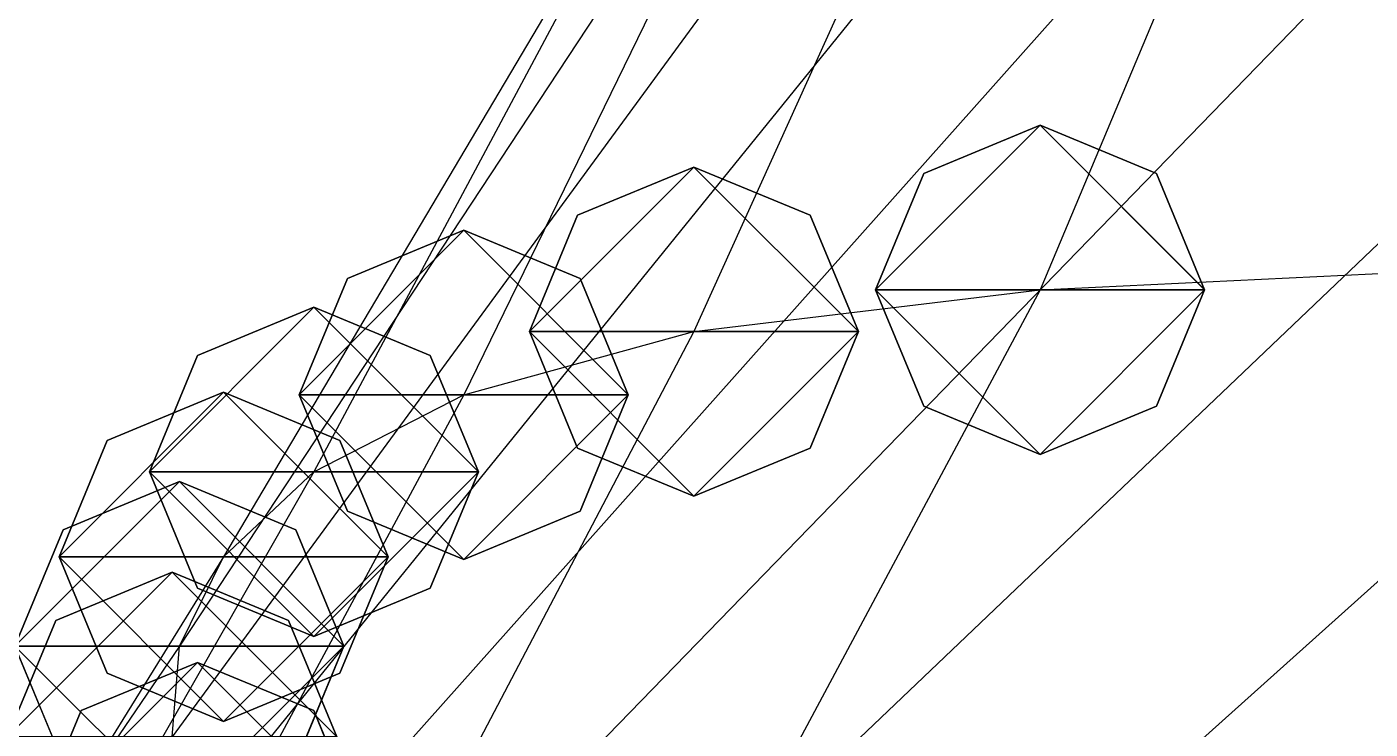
# Model space of a CAD drawing. Header units: metres. Extents: x -59 to 99, y -54 to 55.
# Drawn here: x -34.27 to -26.1, y -26.86 to -22.6 of the extents above; entities that cross this region are included whole.
import ezdxf

# ---------------------------------------------------------------- set-up
doc = ezdxf.new("R2010")
doc.units = ezdxf.units.M

msp = doc.modelspace()

# ---------------------------------------------------------------- linework, layer by layer
for p, q in [((-23.6782, -13.6401, -217.4528), (-28.1076, -24.1957, -225.7915)), ((-25.4504, -13.9172, -213.4918), (-30.2117, -24.4498, -222.1581)), ((-26.4585, -14.2749, -208.378), (-31.6107, -24.8335, -216.6698)), ((-26.8509, -14.6969, -202.3364), (-32.5215, -25.3015, -209.9684)), ((-26.7572, -15.1626, -195.6662), (-33.07, -25.818, -202.5701)), ((-26.2821, -15.6539, -188.6345), (-33.339, -26.3602, -194.8079)), ((-25.5033, -16.1545, -181.4677), (-33.3828, -26.9118, -186.9091)), ((-24.4697, -16.6494, -174.371), (-33.2295, -27.4596, -179.0564)), ((-23.1981, -17.1246, -167.5524), (-32.8771, -27.9913, -171.4322)), ((-21.666, -17.5649, -161.2454), (-32.2796, -28.492, -164.2607)), ((-19.8006, -17.9511, -155.7224), (-31.3209, -28.9393, -157.8613)), ((-17.4705, -18.2624, -151.2778), (-29.7687, -29.2998, -152.7111)), ((-28.1076, -23.1957, -225.7913), (-28.8148, -23.4886, -225.7914)), ((-28.1076, -23.1957, -225.7913), (-28.8148, -23.4886, -225.7914)), ((-28.1076, -23.1957, -225.7913), (-28.8148, -23.4886, -225.7914)), ((-28.1076, -23.1957, -225.7913), (-28.8148, -23.4886, -225.7914)), ((-27.4005, -23.4886, -225.7914), (-28.1076, -23.1957, -225.7913)), ((-27.4005, -23.4886, -225.7914), (-28.1076, -23.1957, -225.7913)), ((-27.4005, -23.4886, -225.7914), (-28.1076, -23.1957, -225.7913)), ((-27.4005, -23.4886, -225.7914), (-28.1076, -23.1957, -225.7913)), ((-30.2117, -23.4498, -222.1579), (-30.9188, -23.7427, -222.158)), ((-30.2117, -23.4498, -222.1579), (-30.9188, -23.7427, -222.158)), ((-30.2117, -23.4498, -222.1579), (-30.9188, -23.7427, -222.158)), ((-30.2117, -23.4498, -222.1579), (-30.9188, -23.7427, -222.158)), ((-29.5046, -23.7427, -222.158), (-30.2117, -23.4498, -222.1579)), ((-29.5046, -23.7427, -222.158), (-30.2117, -23.4498, -222.1579)), ((-29.5046, -23.7427, -222.158), (-30.2117, -23.4498, -222.1579)), ((-29.5046, -23.7427, -222.158), (-30.2117, -23.4498, -222.1579)), ((-28.8148, -23.4886, -225.7914), (-29.1076, -24.1957, -225.7915)), ((-28.8148, -23.4886, -225.7914), (-29.1076, -24.1957, -225.7915)), ((-28.8148, -23.4886, -225.7914), (-29.1076, -24.1957, -225.7915)), ((-28.8148, -23.4886, -225.7914), (-29.1076, -24.1957, -225.7915)), ((-27.1076, -24.1957, -225.7915), (-27.4005, -23.4886, -225.7914)), ((-27.1076, -24.1957, -225.7915), (-27.4005, -23.4886, -225.7914)), ((-27.1076, -24.1957, -225.7915), (-27.4005, -23.4886, -225.7914)), ((-27.1076, -24.1957, -225.7915), (-27.4005, -23.4886, -225.7914)), ((-30.9188, -23.7427, -222.158), (-31.2117, -24.4498, -222.1581)), ((-30.9188, -23.7427, -222.158), (-31.2117, -24.4498, -222.1581)), ((-30.9188, -23.7427, -222.158), (-31.2117, -24.4498, -222.1581)), ((-30.9188, -23.7427, -222.158), (-31.2117, -24.4498, -222.1581)), ((-29.2117, -24.4498, -222.1581), (-29.5046, -23.7427, -222.158)), ((-29.2117, -24.4498, -222.1581), (-29.5046, -23.7427, -222.158)), ((-29.2117, -24.4498, -222.1581), (-29.5046, -23.7427, -222.158)), ((-29.2117, -24.4498, -222.1581), (-29.5046, -23.7427, -222.158)), ((-31.6107, -23.8335, -216.6697), (-32.3178, -24.1264, -216.6697)), ((-31.6107, -23.8335, -216.6697), (-32.3178, -24.1264, -216.6697)), ((-31.6107, -23.8335, -216.6697), (-32.3178, -24.1264, -216.6697)), ((-31.6107, -23.8335, -216.6697), (-32.3178, -24.1264, -216.6697)), ((-30.9036, -24.1264, -216.6697), (-31.6107, -23.8335, -216.6697)), ((-30.9036, -24.1264, -216.6697), (-31.6107, -23.8335, -216.6697)), ((-30.9036, -24.1264, -216.6697), (-31.6107, -23.8335, -216.6697)), ((-30.9036, -24.1264, -216.6697), (-31.6107, -23.8335, -216.6697)), ((-28.1076, -24.1957, -225.7915), (-24.8344, -24.0369, -228.0677)), ((-32.3178, -24.1264, -216.6697), (-32.6107, -24.8335, -216.6698)), ((-32.3178, -24.1264, -216.6697), (-32.6107, -24.8335, -216.6698)), ((-32.3178, -24.1264, -216.6697), (-32.6107, -24.8335, -216.6698)), ((-32.3178, -24.1264, -216.6697), (-32.6107, -24.8335, -216.6698)), ((-30.6107, -24.8335, -216.6698), (-30.9036, -24.1264, -216.6697)), ((-30.6107, -24.8335, -216.6698), (-30.9036, -24.1264, -216.6697)), ((-30.6107, -24.8335, -216.6698), (-30.9036, -24.1264, -216.6697)), ((-30.6107, -24.8335, -216.6698), (-30.9036, -24.1264, -216.6697)), ((-28.1076, -24.1957, -225.7915), (-33.7064, -34.6558, -235.489)), ((-30.2117, -24.4498, -222.1581), (-28.1076, -24.1957, -225.7915)), ((-29.1076, -24.1957, -225.7915), (-28.8148, -24.9028, -225.7916)), ((-29.1076, -24.1957, -225.7915), (-28.8148, -24.9028, -225.7916)), ((-29.1076, -24.1957, -225.7915), (-28.8148, -24.9028, -225.7916)), ((-29.1076, -24.1957, -225.7915), (-28.8148, -24.9028, -225.7916)), ((-27.4005, -24.9028, -225.7916), (-27.1076, -24.1957, -225.7915)), ((-27.4005, -24.9028, -225.7916), (-27.1076, -24.1957, -225.7915)), ((-27.4005, -24.9028, -225.7916), (-27.1076, -24.1957, -225.7915)), ((-27.4005, -24.9028, -225.7916), (-27.1076, -24.1957, -225.7915)), ((-32.5215, -24.3015, -209.9683), (-33.2286, -24.5944, -209.9683)), ((-32.5215, -24.3015, -209.9683), (-33.2286, -24.5944, -209.9683)), ((-32.5215, -24.3015, -209.9683), (-33.2286, -24.5944, -209.9683)), ((-32.5215, -24.3015, -209.9683), (-33.2286, -24.5944, -209.9683)), ((-31.8144, -24.5944, -209.9683), (-32.5215, -24.3015, -209.9683)), ((-31.8144, -24.5944, -209.9683), (-32.5215, -24.3015, -209.9683)), ((-31.8144, -24.5944, -209.9683), (-32.5215, -24.3015, -209.9683)), ((-31.8144, -24.5944, -209.9683), (-32.5215, -24.3015, -209.9683)), ((-30.2117, -24.4498, -222.1581), (-35.6781, -34.8521, -232.681)), ((-31.6107, -24.8335, -216.6698), (-30.2117, -24.4498, -222.1581)), ((-31.2117, -24.4498, -222.1581), (-30.9188, -25.1569, -222.1582)), ((-31.2117, -24.4498, -222.1581), (-30.9188, -25.1569, -222.1582)), ((-31.2117, -24.4498, -222.1581), (-30.9188, -25.1569, -222.1582)), ((-31.2117, -24.4498, -222.1581), (-30.9188, -25.1569, -222.1582)), ((-29.5046, -25.1569, -222.1582), (-29.2117, -24.4498, -222.1581)), ((-29.5046, -25.1569, -222.1582), (-29.2117, -24.4498, -222.1581)), ((-29.5046, -25.1569, -222.1582), (-29.2117, -24.4498, -222.1581)), ((-29.5046, -25.1569, -222.1582), (-29.2117, -24.4498, -222.1581)), ((-33.2286, -24.5944, -209.9683), (-33.5215, -25.3015, -209.9684)), ((-33.2286, -24.5944, -209.9683), (-33.5215, -25.3015, -209.9684)), ((-33.2286, -24.5944, -209.9683), (-33.5215, -25.3015, -209.9684)), ((-33.2286, -24.5944, -209.9683), (-33.5215, -25.3015, -209.9684)), ((-31.5215, -25.3015, -209.9684), (-31.8144, -24.5944, -209.9683)), ((-31.5215, -25.3015, -209.9684), (-31.8144, -24.5944, -209.9683)), ((-31.5215, -25.3015, -209.9684), (-31.8144, -24.5944, -209.9683)), ((-31.5215, -25.3015, -209.9684), (-31.8144, -24.5944, -209.9683)), ((-33.07, -24.818, -202.5699), (-33.7771, -25.1109, -202.5699)), ((-33.07, -24.818, -202.5699), (-33.7771, -25.1109, -202.5699)), ((-33.07, -24.818, -202.5699), (-33.7771, -25.1109, -202.5699)), ((-33.07, -24.818, -202.5699), (-33.7771, -25.1109, -202.5699)), ((-32.3629, -25.1109, -202.5699), (-33.07, -24.818, -202.5699)), ((-32.3629, -25.1109, -202.5699), (-33.07, -24.818, -202.5699)), ((-32.3629, -25.1109, -202.5699), (-33.07, -24.818, -202.5699)), ((-32.3629, -25.1109, -202.5699), (-33.07, -24.818, -202.5699)), ((-31.6107, -24.8335, -216.6698), (-37.2513, -35.3066, -226.1765)), ((-32.6107, -24.8335, -216.6698), (-32.3178, -25.5406, -216.67)), ((-32.6107, -24.8335, -216.6698), (-32.3178, -25.5406, -216.67)), ((-32.6107, -24.8335, -216.6698), (-32.3178, -25.5406, -216.67)), ((-32.6107, -24.8335, -216.6698), (-32.3178, -25.5406, -216.67)), ((-32.5215, -25.3015, -209.9684), (-31.6107, -24.8335, -216.6698)), ((-30.9036, -25.5406, -216.67), (-30.6107, -24.8335, -216.6698)), ((-30.9036, -25.5406, -216.67), (-30.6107, -24.8335, -216.6698)), ((-30.9036, -25.5406, -216.67), (-30.6107, -24.8335, -216.6698)), ((-30.9036, -25.5406, -216.67), (-30.6107, -24.8335, -216.6698)), ((-28.8148, -24.9028, -225.7916), (-28.1076, -25.1957, -225.7917)), ((-28.8148, -24.9028, -225.7916), (-28.1076, -25.1957, -225.7917)), ((-28.8148, -24.9028, -225.7916), (-28.1076, -25.1957, -225.7917)), ((-28.8148, -24.9028, -225.7916), (-28.1076, -25.1957, -225.7917)), ((-28.1076, -25.1957, -225.7917), (-27.4005, -24.9028, -225.7916)), ((-28.1076, -25.1957, -225.7917), (-27.4005, -24.9028, -225.7916)), ((-28.1076, -25.1957, -225.7917), (-27.4005, -24.9028, -225.7916)), ((-28.1076, -25.1957, -225.7917), (-27.4005, -24.9028, -225.7916)), ((-33.7771, -25.1109, -202.5699), (-34.07, -25.818, -202.5701)), ((-33.7771, -25.1109, -202.5699), (-34.07, -25.818, -202.5701)), ((-33.7771, -25.1109, -202.5699), (-34.07, -25.818, -202.5701)), ((-33.7771, -25.1109, -202.5699), (-34.07, -25.818, -202.5701)), ((-32.07, -25.818, -202.5701), (-32.3629, -25.1109, -202.5699)), ((-32.07, -25.818, -202.5701), (-32.3629, -25.1109, -202.5699)), ((-32.07, -25.818, -202.5701), (-32.3629, -25.1109, -202.5699)), ((-32.07, -25.818, -202.5701), (-32.3629, -25.1109, -202.5699)), ((-30.9188, -25.1569, -222.1582), (-30.2117, -25.4498, -222.1583)), ((-30.9188, -25.1569, -222.1582), (-30.2117, -25.4498, -222.1583)), ((-30.9188, -25.1569, -222.1582), (-30.2117, -25.4498, -222.1583)), ((-30.9188, -25.1569, -222.1582), (-30.2117, -25.4498, -222.1583)), ((-30.2117, -25.4498, -222.1583), (-29.5046, -25.1569, -222.1582)), ((-30.2117, -25.4498, -222.1583), (-29.5046, -25.1569, -222.1582)), ((-30.2117, -25.4498, -222.1583), (-29.5046, -25.1569, -222.1582)), ((-30.2117, -25.4498, -222.1583), (-29.5046, -25.1569, -222.1582)), ((-32.5215, -25.3015, -209.9684), (-38.5541, -35.8567, -218.2991)), ((-33.5215, -25.3015, -209.9684), (-33.2286, -26.0086, -209.9686)), ((-33.5215, -25.3015, -209.9684), (-33.2286, -26.0086, -209.9686)), ((-33.5215, -25.3015, -209.9684), (-33.2286, -26.0086, -209.9686)), ((-33.5215, -25.3015, -209.9684), (-33.2286, -26.0086, -209.9686)), ((-33.07, -25.818, -202.5701), (-32.5215, -25.3015, -209.9684)), ((-31.8144, -26.0086, -209.9686), (-31.5215, -25.3015, -209.9684)), ((-31.8144, -26.0086, -209.9686), (-31.5215, -25.3015, -209.9684)), ((-31.8144, -26.0086, -209.9686), (-31.5215, -25.3015, -209.9684)), ((-31.8144, -26.0086, -209.9686), (-31.5215, -25.3015, -209.9684)), ((-33.339, -25.3602, -194.8077), (-34.0461, -25.6531, -194.8078)), ((-33.339, -25.3602, -194.8077), (-34.0461, -25.6531, -194.8078)), ((-33.339, -25.3602, -194.8077), (-34.0461, -25.6531, -194.8078)), ((-33.339, -25.3602, -194.8077), (-34.0461, -25.6531, -194.8078)), ((-32.6319, -25.6531, -194.8078), (-33.339, -25.3602, -194.8077)), ((-32.6319, -25.6531, -194.8078), (-33.339, -25.3602, -194.8077)), ((-32.6319, -25.6531, -194.8078), (-33.339, -25.3602, -194.8077)), ((-32.6319, -25.6531, -194.8078), (-33.339, -25.3602, -194.8077)), ((-32.3178, -25.5406, -216.67), (-31.6107, -25.8335, -216.67)), ((-32.3178, -25.5406, -216.67), (-31.6107, -25.8335, -216.67)), ((-32.3178, -25.5406, -216.67), (-31.6107, -25.8335, -216.67)), ((-32.3178, -25.5406, -216.67), (-31.6107, -25.8335, -216.67)), ((-31.6107, -25.8335, -216.67), (-30.9036, -25.5406, -216.67)), ((-31.6107, -25.8335, -216.67), (-30.9036, -25.5406, -216.67)), ((-31.6107, -25.8335, -216.67), (-30.9036, -25.5406, -216.67)), ((-31.6107, -25.8335, -216.67), (-30.9036, -25.5406, -216.67)), ((-34.0461, -25.6531, -194.8078), (-34.339, -26.3602, -194.8079)), ((-34.0461, -25.6531, -194.8078), (-34.339, -26.3602, -194.8079)), ((-34.0461, -25.6531, -194.8078), (-34.339, -26.3602, -194.8079)), ((-34.0461, -25.6531, -194.8078), (-34.339, -26.3602, -194.8079)), ((-32.339, -26.3602, -194.8079), (-32.6319, -25.6531, -194.8078)), ((-32.339, -26.3602, -194.8079), (-32.6319, -25.6531, -194.8078)), ((-32.339, -26.3602, -194.8079), (-32.6319, -25.6531, -194.8078)), ((-32.339, -26.3602, -194.8079), (-32.6319, -25.6531, -194.8078)), ((-33.07, -25.818, -202.5701), (-39.6615, -36.4475, -209.8392)), ((-34.07, -25.818, -202.5701), (-33.7771, -26.5251, -202.5702)), ((-34.07, -25.818, -202.5701), (-33.7771, -26.5251, -202.5702)), ((-34.07, -25.818, -202.5701), (-33.7771, -26.5251, -202.5702)), ((-34.07, -25.818, -202.5701), (-33.7771, -26.5251, -202.5702)), ((-33.339, -26.3602, -194.8079), (-33.07, -25.818, -202.5701)), ((-32.3629, -26.5251, -202.5702), (-32.07, -25.818, -202.5701)), ((-32.3629, -26.5251, -202.5702), (-32.07, -25.818, -202.5701)), ((-32.3629, -26.5251, -202.5702), (-32.07, -25.818, -202.5701)), ((-32.3629, -26.5251, -202.5702), (-32.07, -25.818, -202.5701)), ((-33.3828, -25.9118, -186.9089), (-34.0899, -26.2046, -186.909)), ((-33.3828, -25.9118, -186.9089), (-34.0899, -26.2046, -186.909)), ((-33.3828, -25.9118, -186.9089), (-34.0899, -26.2046, -186.909)), ((-33.3828, -25.9118, -186.9089), (-34.0899, -26.2046, -186.909)), ((-32.6757, -26.2046, -186.909), (-33.3828, -25.9118, -186.9089)), ((-32.6757, -26.2046, -186.909), (-33.3828, -25.9118, -186.9089)), ((-32.6757, -26.2046, -186.909), (-33.3828, -25.9118, -186.9089)), ((-32.6757, -26.2046, -186.909), (-33.3828, -25.9118, -186.9089)), ((-33.2286, -26.0086, -209.9686), (-32.5215, -26.3015, -209.9686)), ((-33.2286, -26.0086, -209.9686), (-32.5215, -26.3015, -209.9686)), ((-33.2286, -26.0086, -209.9686), (-32.5215, -26.3015, -209.9686)), ((-33.2286, -26.0086, -209.9686), (-32.5215, -26.3015, -209.9686)), ((-32.5215, -26.3015, -209.9686), (-31.8144, -26.0086, -209.9686)), ((-32.5215, -26.3015, -209.9686), (-31.8144, -26.0086, -209.9686)), ((-32.5215, -26.3015, -209.9686), (-31.8144, -26.0086, -209.9686)), ((-32.5215, -26.3015, -209.9686), (-31.8144, -26.0086, -209.9686)), ((-34.0899, -26.2046, -186.909), (-34.3828, -26.9118, -186.9091)), ((-34.0899, -26.2046, -186.909), (-34.3828, -26.9118, -186.9091)), ((-34.0899, -26.2046, -186.909), (-34.3828, -26.9118, -186.9091)), ((-34.0899, -26.2046, -186.909), (-34.3828, -26.9118, -186.9091)), ((-32.3828, -26.9118, -186.9091), (-32.6757, -26.2046, -186.909)), ((-32.3828, -26.9118, -186.9091), (-32.6757, -26.2046, -186.909)), ((-32.3828, -26.9118, -186.9091), (-32.6757, -26.2046, -186.909)), ((-32.3828, -26.9118, -186.9091), (-32.6757, -26.2046, -186.909)), ((-33.339, -26.3602, -194.8079), (-40.6199, -37.0566, -201.1193)), ((-34.339, -26.3602, -194.8079), (-34.0461, -27.0673, -194.808)), ((-34.339, -26.3602, -194.8079), (-34.0461, -27.0673, -194.808)), ((-34.339, -26.3602, -194.8079), (-34.0461, -27.0673, -194.808)), ((-34.339, -26.3602, -194.8079), (-34.0461, -27.0673, -194.808)), ((-33.3828, -26.9118, -186.9091), (-33.339, -26.3602, -194.8079)), ((-32.6319, -27.0673, -194.808), (-32.339, -26.3602, -194.8079)), ((-32.6319, -27.0673, -194.808), (-32.339, -26.3602, -194.8079)), ((-32.6319, -27.0673, -194.808), (-32.339, -26.3602, -194.8079)), ((-32.6319, -27.0673, -194.808), (-32.339, -26.3602, -194.8079)), ((-33.2295, -26.4596, -179.0562), (-33.9366, -26.7525, -179.0563)), ((-33.2295, -26.4596, -179.0562), (-33.9366, -26.7525, -179.0563)), ((-33.2295, -26.4596, -179.0562), (-33.9366, -26.7525, -179.0563)), ((-33.2295, -26.4596, -179.0562), (-33.9366, -26.7525, -179.0563)), ((-33.7771, -26.5251, -202.5702), (-33.07, -26.818, -202.5702)), ((-33.7771, -26.5251, -202.5702), (-33.07, -26.818, -202.5702)), ((-33.7771, -26.5251, -202.5702), (-33.07, -26.818, -202.5702)), ((-33.7771, -26.5251, -202.5702), (-33.07, -26.818, -202.5702)), ((-32.5224, -26.7525, -179.0563), (-33.2295, -26.4596, -179.0562)), ((-32.5224, -26.7525, -179.0563), (-33.2295, -26.4596, -179.0562)), ((-32.5224, -26.7525, -179.0563), (-33.2295, -26.4596, -179.0562)), ((-32.5224, -26.7525, -179.0563), (-33.2295, -26.4596, -179.0562)), ((-33.07, -26.818, -202.5702), (-32.3629, -26.5251, -202.5702)), ((-33.07, -26.818, -202.5702), (-32.3629, -26.5251, -202.5702)), ((-33.07, -26.818, -202.5702), (-32.3629, -26.5251, -202.5702)), ((-33.07, -26.818, -202.5702), (-32.3629, -26.5251, -202.5702)), ((-33.9366, -26.7525, -179.0563), (-34.2295, -27.4596, -179.0564)), ((-33.9366, -26.7525, -179.0563), (-34.2295, -27.4596, -179.0564)), ((-33.9366, -26.7525, -179.0563), (-34.2295, -27.4596, -179.0564)), ((-33.9366, -26.7525, -179.0563), (-34.2295, -27.4596, -179.0564)), ((-32.2295, -27.4596, -179.0564), (-32.5224, -26.7525, -179.0563)), ((-32.2295, -27.4596, -179.0564), (-32.5224, -26.7525, -179.0563)), ((-32.2295, -27.4596, -179.0564), (-32.5224, -26.7525, -179.0563)), ((-32.2295, -27.4596, -179.0564), (-32.5224, -26.7525, -179.0563))]:
    msp.add_line(p, q)
for points in [[(-29.1076, -24.1957, -225.7915), (-28.8148, -23.4886, -225.7914), (-28.1076, -23.1957, -225.7913), (-28.1075, -23.1956, -225.7912)], [(-29.1076, -24.1957, -225.7915), (-28.8148, -23.4886, -225.7914), (-28.1076, -23.1957, -225.7913), (-28.1075, -23.1956, -225.7912)], [(-29.1076, -24.1957, -225.7915), (-28.8148, -23.4886, -225.7914), (-28.1076, -23.1957, -225.7913), (-28.1075, -23.1956, -225.7912)], [(-29.1076, -24.1957, -225.7915), (-28.8148, -23.4886, -225.7914), (-28.1076, -23.1957, -225.7913), (-28.1075, -23.1956, -225.7912)], [(-29.1076, -24.1957, -225.7915), (-28.1076, -23.1957, -225.7913), (-27.1076, -24.1957, -225.7915), (-27.1075, -24.1956, -225.7914)], [(-29.1076, -24.1957, -225.7915), (-28.1076, -23.1957, -225.7913), (-27.1076, -24.1957, -225.7915), (-27.1075, -24.1956, -225.7914)], [(-29.1076, -24.1957, -225.7915), (-28.1076, -23.1957, -225.7913), (-27.1076, -24.1957, -225.7915), (-27.1075, -24.1956, -225.7914)], [(-29.1076, -24.1957, -225.7915), (-28.1076, -23.1957, -225.7913), (-27.1076, -24.1957, -225.7915), (-27.1075, -24.1956, -225.7914)], [(-28.1076, -23.1957, -225.7913), (-27.4005, -23.4886, -225.7914), (-27.1076, -24.1957, -225.7915), (-27.1075, -24.1956, -225.7914)], [(-28.1076, -23.1957, -225.7913), (-27.4005, -23.4886, -225.7914), (-27.1076, -24.1957, -225.7915), (-27.1075, -24.1956, -225.7914)], [(-28.1076, -23.1957, -225.7913), (-27.4005, -23.4886, -225.7914), (-27.1076, -24.1957, -225.7915), (-27.1075, -24.1956, -225.7914)], [(-28.1076, -23.1957, -225.7913), (-27.4005, -23.4886, -225.7914), (-27.1076, -24.1957, -225.7915), (-27.1075, -24.1956, -225.7914)], [(-31.2117, -24.4498, -222.1581), (-30.9188, -23.7427, -222.158), (-30.2117, -23.4498, -222.1579), (-30.2116, -23.4497, -222.1578)], [(-31.2117, -24.4498, -222.1581), (-30.9188, -23.7427, -222.158), (-30.2117, -23.4498, -222.1579), (-30.2116, -23.4497, -222.1578)], [(-31.2117, -24.4498, -222.1581), (-30.9188, -23.7427, -222.158), (-30.2117, -23.4498, -222.1579), (-30.2116, -23.4497, -222.1578)], [(-31.2117, -24.4498, -222.1581), (-30.9188, -23.7427, -222.158), (-30.2117, -23.4498, -222.1579), (-30.2116, -23.4497, -222.1578)], [(-31.2117, -24.4498, -222.1581), (-30.2117, -23.4498, -222.1579), (-29.2117, -24.4498, -222.1581), (-29.2116, -24.4497, -222.158)], [(-31.2117, -24.4498, -222.1581), (-30.2117, -23.4498, -222.1579), (-29.2117, -24.4498, -222.1581), (-29.2116, -24.4497, -222.158)], [(-31.2117, -24.4498, -222.1581), (-30.2117, -23.4498, -222.1579), (-29.2117, -24.4498, -222.1581), (-29.2116, -24.4497, -222.158)], [(-31.2117, -24.4498, -222.1581), (-30.2117, -23.4498, -222.1579), (-29.2117, -24.4498, -222.1581), (-29.2116, -24.4497, -222.158)], [(-30.2117, -23.4498, -222.1579), (-29.5046, -23.7427, -222.158), (-29.2117, -24.4498, -222.1581), (-29.2116, -24.4497, -222.158)], [(-30.2117, -23.4498, -222.1579), (-29.5046, -23.7427, -222.158), (-29.2117, -24.4498, -222.1581), (-29.2116, -24.4497, -222.158)], [(-30.2117, -23.4498, -222.1579), (-29.5046, -23.7427, -222.158), (-29.2117, -24.4498, -222.1581), (-29.2116, -24.4497, -222.158)], [(-30.2117, -23.4498, -222.1579), (-29.5046, -23.7427, -222.158), (-29.2117, -24.4498, -222.1581), (-29.2116, -24.4497, -222.158)], [(-32.6107, -24.8335, -216.6698), (-32.3178, -24.1264, -216.6697), (-31.6107, -23.8335, -216.6697), (-31.6106, -23.8334, -216.6696)], [(-32.6107, -24.8335, -216.6698), (-32.3178, -24.1264, -216.6697), (-31.6107, -23.8335, -216.6697), (-31.6106, -23.8334, -216.6696)], [(-32.6107, -24.8335, -216.6698), (-32.3178, -24.1264, -216.6697), (-31.6107, -23.8335, -216.6697), (-31.6106, -23.8334, -216.6696)], [(-32.6107, -24.8335, -216.6698), (-32.3178, -24.1264, -216.6697), (-31.6107, -23.8335, -216.6697), (-31.6106, -23.8334, -216.6696)], [(-32.6107, -24.8335, -216.6698), (-31.6107, -23.8335, -216.6697), (-30.6107, -24.8335, -216.6698), (-30.6106, -24.8334, -216.6697)], [(-32.6107, -24.8335, -216.6698), (-31.6107, -23.8335, -216.6697), (-30.6107, -24.8335, -216.6698), (-30.6106, -24.8334, -216.6697)], [(-32.6107, -24.8335, -216.6698), (-31.6107, -23.8335, -216.6697), (-30.6107, -24.8335, -216.6698), (-30.6106, -24.8334, -216.6697)], [(-32.6107, -24.8335, -216.6698), (-31.6107, -23.8335, -216.6697), (-30.6107, -24.8335, -216.6698), (-30.6106, -24.8334, -216.6697)], [(-31.6107, -23.8335, -216.6697), (-30.9036, -24.1264, -216.6697), (-30.6107, -24.8335, -216.6698), (-30.6106, -24.8334, -216.6697)], [(-31.6107, -23.8335, -216.6697), (-30.9036, -24.1264, -216.6697), (-30.6107, -24.8335, -216.6698), (-30.6106, -24.8334, -216.6697)], [(-31.6107, -23.8335, -216.6697), (-30.9036, -24.1264, -216.6697), (-30.6107, -24.8335, -216.6698), (-30.6106, -24.8334, -216.6697)], [(-31.6107, -23.8335, -216.6697), (-30.9036, -24.1264, -216.6697), (-30.6107, -24.8335, -216.6698), (-30.6106, -24.8334, -216.6697)], [(-28.1076, -25.1957, -225.7917), (-28.8148, -24.9028, -225.7916), (-29.1076, -24.1957, -225.7915), (-29.1075, -24.1956, -225.7914)], [(-27.1076, -24.1957, -225.7915), (-28.1076, -25.1957, -225.7917), (-29.1076, -24.1957, -225.7915), (-29.1075, -24.1956, -225.7914)], [(-28.1076, -25.1957, -225.7917), (-28.8148, -24.9028, -225.7916), (-29.1076, -24.1957, -225.7915), (-29.1075, -24.1956, -225.7914)], [(-27.1076, -24.1957, -225.7915), (-28.1076, -25.1957, -225.7917), (-29.1076, -24.1957, -225.7915), (-29.1075, -24.1956, -225.7914)], [(-28.1076, -25.1957, -225.7917), (-28.8148, -24.9028, -225.7916), (-29.1076, -24.1957, -225.7915), (-29.1075, -24.1956, -225.7914)], [(-27.1076, -24.1957, -225.7915), (-28.1076, -25.1957, -225.7917), (-29.1076, -24.1957, -225.7915), (-29.1075, -24.1956, -225.7914)], [(-28.1076, -25.1957, -225.7917), (-28.8148, -24.9028, -225.7916), (-29.1076, -24.1957, -225.7915), (-29.1075, -24.1956, -225.7914)], [(-27.1076, -24.1957, -225.7915), (-28.1076, -25.1957, -225.7917), (-29.1076, -24.1957, -225.7915), (-29.1075, -24.1956, -225.7914)], [(-27.1076, -24.1957, -225.7915), (-27.4005, -24.9028, -225.7916), (-28.1076, -25.1957, -225.7917), (-28.1075, -25.1956, -225.7916)], [(-27.1076, -24.1957, -225.7915), (-27.4005, -24.9028, -225.7916), (-28.1076, -25.1957, -225.7917), (-28.1075, -25.1956, -225.7916)], [(-27.1076, -24.1957, -225.7915), (-27.4005, -24.9028, -225.7916), (-28.1076, -25.1957, -225.7917), (-28.1075, -25.1956, -225.7916)], [(-27.1076, -24.1957, -225.7915), (-27.4005, -24.9028, -225.7916), (-28.1076, -25.1957, -225.7917), (-28.1075, -25.1956, -225.7916)], [(-33.5215, -25.3015, -209.9684), (-33.2286, -24.5944, -209.9683), (-32.5215, -24.3015, -209.9683), (-32.5214, -24.3014, -209.9682)], [(-33.5215, -25.3015, -209.9684), (-33.2286, -24.5944, -209.9683), (-32.5215, -24.3015, -209.9683), (-32.5214, -24.3014, -209.9682)], [(-33.5215, -25.3015, -209.9684), (-33.2286, -24.5944, -209.9683), (-32.5215, -24.3015, -209.9683), (-32.5214, -24.3014, -209.9682)], [(-33.5215, -25.3015, -209.9684), (-33.2286, -24.5944, -209.9683), (-32.5215, -24.3015, -209.9683), (-32.5214, -24.3014, -209.9682)], [(-33.5215, -25.3015, -209.9684), (-32.5215, -24.3015, -209.9683), (-31.5215, -25.3015, -209.9684), (-31.5214, -25.3014, -209.9683)], [(-33.5215, -25.3015, -209.9684), (-32.5215, -24.3015, -209.9683), (-31.5215, -25.3015, -209.9684), (-31.5214, -25.3014, -209.9683)], [(-33.5215, -25.3015, -209.9684), (-32.5215, -24.3015, -209.9683), (-31.5215, -25.3015, -209.9684), (-31.5214, -25.3014, -209.9683)], [(-33.5215, -25.3015, -209.9684), (-32.5215, -24.3015, -209.9683), (-31.5215, -25.3015, -209.9684), (-31.5214, -25.3014, -209.9683)], [(-32.5215, -24.3015, -209.9683), (-31.8144, -24.5944, -209.9683), (-31.5215, -25.3015, -209.9684), (-31.5214, -25.3014, -209.9683)], [(-32.5215, -24.3015, -209.9683), (-31.8144, -24.5944, -209.9683), (-31.5215, -25.3015, -209.9684), (-31.5214, -25.3014, -209.9683)], [(-32.5215, -24.3015, -209.9683), (-31.8144, -24.5944, -209.9683), (-31.5215, -25.3015, -209.9684), (-31.5214, -25.3014, -209.9683)], [(-32.5215, -24.3015, -209.9683), (-31.8144, -24.5944, -209.9683), (-31.5215, -25.3015, -209.9684), (-31.5214, -25.3014, -209.9683)], [(-30.2117, -25.4498, -222.1583), (-30.9188, -25.1569, -222.1582), (-31.2117, -24.4498, -222.1581), (-31.2116, -24.4497, -222.158)], [(-29.2117, -24.4498, -222.1581), (-30.2117, -25.4498, -222.1583), (-31.2117, -24.4498, -222.1581), (-31.2116, -24.4497, -222.158)], [(-30.2117, -25.4498, -222.1583), (-30.9188, -25.1569, -222.1582), (-31.2117, -24.4498, -222.1581), (-31.2116, -24.4497, -222.158)], [(-29.2117, -24.4498, -222.1581), (-30.2117, -25.4498, -222.1583), (-31.2117, -24.4498, -222.1581), (-31.2116, -24.4497, -222.158)], [(-30.2117, -25.4498, -222.1583), (-30.9188, -25.1569, -222.1582), (-31.2117, -24.4498, -222.1581), (-31.2116, -24.4497, -222.158)], [(-29.2117, -24.4498, -222.1581), (-30.2117, -25.4498, -222.1583), (-31.2117, -24.4498, -222.1581), (-31.2116, -24.4497, -222.158)], [(-30.2117, -25.4498, -222.1583), (-30.9188, -25.1569, -222.1582), (-31.2117, -24.4498, -222.1581), (-31.2116, -24.4497, -222.158)], [(-29.2117, -24.4498, -222.1581), (-30.2117, -25.4498, -222.1583), (-31.2117, -24.4498, -222.1581), (-31.2116, -24.4497, -222.158)], [(-29.2117, -24.4498, -222.1581), (-29.5046, -25.1569, -222.1582), (-30.2117, -25.4498, -222.1583), (-30.2116, -25.4497, -222.1582)], [(-29.2117, -24.4498, -222.1581), (-29.5046, -25.1569, -222.1582), (-30.2117, -25.4498, -222.1583), (-30.2116, -25.4497, -222.1582)], [(-29.2117, -24.4498, -222.1581), (-29.5046, -25.1569, -222.1582), (-30.2117, -25.4498, -222.1583), (-30.2116, -25.4497, -222.1582)], [(-29.2117, -24.4498, -222.1581), (-29.5046, -25.1569, -222.1582), (-30.2117, -25.4498, -222.1583), (-30.2116, -25.4497, -222.1582)], [(-34.07, -25.818, -202.5701), (-33.7771, -25.1109, -202.5699), (-33.07, -24.818, -202.5699), (-33.0699, -24.8179, -202.5698)], [(-34.07, -25.818, -202.5701), (-33.7771, -25.1109, -202.5699), (-33.07, -24.818, -202.5699), (-33.0699, -24.8179, -202.5698)], [(-34.07, -25.818, -202.5701), (-33.7771, -25.1109, -202.5699), (-33.07, -24.818, -202.5699), (-33.0699, -24.8179, -202.5698)], [(-34.07, -25.818, -202.5701), (-33.7771, -25.1109, -202.5699), (-33.07, -24.818, -202.5699), (-33.0699, -24.8179, -202.5698)], [(-34.07, -25.818, -202.5701), (-33.07, -24.818, -202.5699), (-32.07, -25.818, -202.5701), (-32.0699, -25.8179, -202.57)], [(-34.07, -25.818, -202.5701), (-33.07, -24.818, -202.5699), (-32.07, -25.818, -202.5701), (-32.0699, -25.8179, -202.57)], [(-34.07, -25.818, -202.5701), (-33.07, -24.818, -202.5699), (-32.07, -25.818, -202.5701), (-32.0699, -25.8179, -202.57)], [(-34.07, -25.818, -202.5701), (-33.07, -24.818, -202.5699), (-32.07, -25.818, -202.5701), (-32.0699, -25.8179, -202.57)], [(-33.07, -24.818, -202.5699), (-32.3629, -25.1109, -202.5699), (-32.07, -25.818, -202.5701), (-32.0699, -25.8179, -202.57)], [(-33.07, -24.818, -202.5699), (-32.3629, -25.1109, -202.5699), (-32.07, -25.818, -202.5701), (-32.0699, -25.8179, -202.57)], [(-33.07, -24.818, -202.5699), (-32.3629, -25.1109, -202.5699), (-32.07, -25.818, -202.5701), (-32.0699, -25.8179, -202.57)], [(-33.07, -24.818, -202.5699), (-32.3629, -25.1109, -202.5699), (-32.07, -25.818, -202.5701), (-32.0699, -25.8179, -202.57)], [(-31.6107, -25.8335, -216.67), (-32.3178, -25.5406, -216.67), (-32.6107, -24.8335, -216.6698), (-32.6106, -24.8334, -216.6697)], [(-30.6107, -24.8335, -216.6698), (-31.6107, -25.8335, -216.67), (-32.6107, -24.8335, -216.6698), (-32.6106, -24.8334, -216.6697)], [(-31.6107, -25.8335, -216.67), (-32.3178, -25.5406, -216.67), (-32.6107, -24.8335, -216.6698), (-32.6106, -24.8334, -216.6697)], [(-30.6107, -24.8335, -216.6698), (-31.6107, -25.8335, -216.67), (-32.6107, -24.8335, -216.6698), (-32.6106, -24.8334, -216.6697)], [(-31.6107, -25.8335, -216.67), (-32.3178, -25.5406, -216.67), (-32.6107, -24.8335, -216.6698), (-32.6106, -24.8334, -216.6697)], [(-30.6107, -24.8335, -216.6698), (-31.6107, -25.8335, -216.67), (-32.6107, -24.8335, -216.6698), (-32.6106, -24.8334, -216.6697)], [(-31.6107, -25.8335, -216.67), (-32.3178, -25.5406, -216.67), (-32.6107, -24.8335, -216.6698), (-32.6106, -24.8334, -216.6697)], [(-30.6107, -24.8335, -216.6698), (-31.6107, -25.8335, -216.67), (-32.6107, -24.8335, -216.6698), (-32.6106, -24.8334, -216.6697)], [(-30.6107, -24.8335, -216.6698), (-30.9036, -25.5406, -216.67), (-31.6107, -25.8335, -216.67), (-31.6106, -25.8334, -216.6699)], [(-30.6107, -24.8335, -216.6698), (-30.9036, -25.5406, -216.67), (-31.6107, -25.8335, -216.67), (-31.6106, -25.8334, -216.6699)], [(-30.6107, -24.8335, -216.6698), (-30.9036, -25.5406, -216.67), (-31.6107, -25.8335, -216.67), (-31.6106, -25.8334, -216.6699)], [(-30.6107, -24.8335, -216.6698), (-30.9036, -25.5406, -216.67), (-31.6107, -25.8335, -216.67), (-31.6106, -25.8334, -216.6699)], [(-32.5215, -26.3015, -209.9686), (-33.2286, -26.0086, -209.9686), (-33.5215, -25.3015, -209.9684), (-33.5214, -25.3014, -209.9683)], [(-31.5215, -25.3015, -209.9684), (-32.5215, -26.3015, -209.9686), (-33.5215, -25.3015, -209.9684), (-33.5214, -25.3014, -209.9683)], [(-32.5215, -26.3015, -209.9686), (-33.2286, -26.0086, -209.9686), (-33.5215, -25.3015, -209.9684), (-33.5214, -25.3014, -209.9683)], [(-31.5215, -25.3015, -209.9684), (-32.5215, -26.3015, -209.9686), (-33.5215, -25.3015, -209.9684), (-33.5214, -25.3014, -209.9683)], [(-32.5215, -26.3015, -209.9686), (-33.2286, -26.0086, -209.9686), (-33.5215, -25.3015, -209.9684), (-33.5214, -25.3014, -209.9683)], [(-31.5215, -25.3015, -209.9684), (-32.5215, -26.3015, -209.9686), (-33.5215, -25.3015, -209.9684), (-33.5214, -25.3014, -209.9683)], [(-32.5215, -26.3015, -209.9686), (-33.2286, -26.0086, -209.9686), (-33.5215, -25.3015, -209.9684), (-33.5214, -25.3014, -209.9683)], [(-31.5215, -25.3015, -209.9684), (-32.5215, -26.3015, -209.9686), (-33.5215, -25.3015, -209.9684), (-33.5214, -25.3014, -209.9683)], [(-31.5215, -25.3015, -209.9684), (-31.8144, -26.0086, -209.9686), (-32.5215, -26.3015, -209.9686), (-32.5214, -26.3014, -209.9685)], [(-31.5215, -25.3015, -209.9684), (-31.8144, -26.0086, -209.9686), (-32.5215, -26.3015, -209.9686), (-32.5214, -26.3014, -209.9685)], [(-31.5215, -25.3015, -209.9684), (-31.8144, -26.0086, -209.9686), (-32.5215, -26.3015, -209.9686), (-32.5214, -26.3014, -209.9685)], [(-31.5215, -25.3015, -209.9684), (-31.8144, -26.0086, -209.9686), (-32.5215, -26.3015, -209.9686), (-32.5214, -26.3014, -209.9685)], [(-34.339, -26.3602, -194.8079), (-34.0461, -25.6531, -194.8078), (-33.339, -25.3602, -194.8077), (-33.3389, -25.3601, -194.8076)], [(-34.339, -26.3602, -194.8079), (-34.0461, -25.6531, -194.8078), (-33.339, -25.3602, -194.8077), (-33.3389, -25.3601, -194.8076)], [(-34.339, -26.3602, -194.8079), (-34.0461, -25.6531, -194.8078), (-33.339, -25.3602, -194.8077), (-33.3389, -25.3601, -194.8076)], [(-34.339, -26.3602, -194.8079), (-34.0461, -25.6531, -194.8078), (-33.339, -25.3602, -194.8077), (-33.3389, -25.3601, -194.8076)], [(-34.339, -26.3602, -194.8079), (-33.339, -25.3602, -194.8077), (-32.339, -26.3602, -194.8079), (-32.3389, -26.3601, -194.8078)], [(-34.339, -26.3602, -194.8079), (-33.339, -25.3602, -194.8077), (-32.339, -26.3602, -194.8079), (-32.3389, -26.3601, -194.8078)], [(-34.339, -26.3602, -194.8079), (-33.339, -25.3602, -194.8077), (-32.339, -26.3602, -194.8079), (-32.3389, -26.3601, -194.8078)], [(-34.339, -26.3602, -194.8079), (-33.339, -25.3602, -194.8077), (-32.339, -26.3602, -194.8079), (-32.3389, -26.3601, -194.8078)], [(-33.339, -25.3602, -194.8077), (-32.6319, -25.6531, -194.8078), (-32.339, -26.3602, -194.8079), (-32.3389, -26.3601, -194.8078)], [(-33.339, -25.3602, -194.8077), (-32.6319, -25.6531, -194.8078), (-32.339, -26.3602, -194.8079), (-32.3389, -26.3601, -194.8078)], [(-33.339, -25.3602, -194.8077), (-32.6319, -25.6531, -194.8078), (-32.339, -26.3602, -194.8079), (-32.3389, -26.3601, -194.8078)], [(-33.339, -25.3602, -194.8077), (-32.6319, -25.6531, -194.8078), (-32.339, -26.3602, -194.8079), (-32.3389, -26.3601, -194.8078)], [(-33.07, -26.818, -202.5702), (-33.7771, -26.5251, -202.5702), (-34.07, -25.818, -202.5701), (-34.0699, -25.8179, -202.57)], [(-32.07, -25.818, -202.5701), (-33.07, -26.818, -202.5702), (-34.07, -25.818, -202.5701), (-34.0699, -25.8179, -202.57)], [(-33.07, -26.818, -202.5702), (-33.7771, -26.5251, -202.5702), (-34.07, -25.818, -202.5701), (-34.0699, -25.8179, -202.57)], [(-32.07, -25.818, -202.5701), (-33.07, -26.818, -202.5702), (-34.07, -25.818, -202.5701), (-34.0699, -25.8179, -202.57)], [(-33.07, -26.818, -202.5702), (-33.7771, -26.5251, -202.5702), (-34.07, -25.818, -202.5701), (-34.0699, -25.8179, -202.57)], [(-32.07, -25.818, -202.5701), (-33.07, -26.818, -202.5702), (-34.07, -25.818, -202.5701), (-34.0699, -25.8179, -202.57)], [(-33.07, -26.818, -202.5702), (-33.7771, -26.5251, -202.5702), (-34.07, -25.818, -202.5701), (-34.0699, -25.8179, -202.57)], [(-32.07, -25.818, -202.5701), (-33.07, -26.818, -202.5702), (-34.07, -25.818, -202.5701), (-34.0699, -25.8179, -202.57)], [(-32.07, -25.818, -202.5701), (-32.3629, -26.5251, -202.5702), (-33.07, -26.818, -202.5702), (-33.0699, -26.8179, -202.5701)], [(-32.07, -25.818, -202.5701), (-32.3629, -26.5251, -202.5702), (-33.07, -26.818, -202.5702), (-33.0699, -26.8179, -202.5701)], [(-32.07, -25.818, -202.5701), (-32.3629, -26.5251, -202.5702), (-33.07, -26.818, -202.5702), (-33.0699, -26.8179, -202.5701)], [(-32.07, -25.818, -202.5701), (-32.3629, -26.5251, -202.5702), (-33.07, -26.818, -202.5702), (-33.0699, -26.8179, -202.5701)], [(-34.3828, -26.9118, -186.9091), (-34.0899, -26.2046, -186.909), (-33.3828, -25.9118, -186.9089), (-33.3827, -25.9117, -186.9088)], [(-34.3828, -26.9118, -186.9091), (-34.0899, -26.2046, -186.909), (-33.3828, -25.9118, -186.9089), (-33.3827, -25.9117, -186.9088)], [(-34.3828, -26.9118, -186.9091), (-34.0899, -26.2046, -186.909), (-33.3828, -25.9118, -186.9089), (-33.3827, -25.9117, -186.9088)], [(-34.3828, -26.9118, -186.9091), (-34.0899, -26.2046, -186.909), (-33.3828, -25.9118, -186.9089), (-33.3827, -25.9117, -186.9088)], [(-34.3828, -26.9118, -186.9091), (-33.3828, -25.9118, -186.9089), (-32.3828, -26.9118, -186.9091), (-32.3827, -26.9117, -186.909)], [(-34.3828, -26.9118, -186.9091), (-33.3828, -25.9118, -186.9089), (-32.3828, -26.9118, -186.9091), (-32.3827, -26.9117, -186.909)], [(-34.3828, -26.9118, -186.9091), (-33.3828, -25.9118, -186.9089), (-32.3828, -26.9118, -186.9091), (-32.3827, -26.9117, -186.909)], [(-34.3828, -26.9118, -186.9091), (-33.3828, -25.9118, -186.9089), (-32.3828, -26.9118, -186.9091), (-32.3827, -26.9117, -186.909)], [(-33.3828, -25.9118, -186.9089), (-32.6757, -26.2046, -186.909), (-32.3828, -26.9118, -186.9091), (-32.3827, -26.9117, -186.909)], [(-33.3828, -25.9118, -186.9089), (-32.6757, -26.2046, -186.909), (-32.3828, -26.9118, -186.9091), (-32.3827, -26.9117, -186.909)], [(-33.3828, -25.9118, -186.9089), (-32.6757, -26.2046, -186.909), (-32.3828, -26.9118, -186.9091), (-32.3827, -26.9117, -186.909)], [(-33.3828, -25.9118, -186.9089), (-32.6757, -26.2046, -186.909), (-32.3828, -26.9118, -186.9091), (-32.3827, -26.9117, -186.909)], [(-33.339, -27.3602, -194.8081), (-34.0461, -27.0673, -194.808), (-34.339, -26.3602, -194.8079), (-34.3389, -26.3601, -194.8078)], [(-32.339, -26.3602, -194.8079), (-33.339, -27.3602, -194.8081), (-34.339, -26.3602, -194.8079), (-34.3389, -26.3601, -194.8078)], [(-33.339, -27.3602, -194.8081), (-34.0461, -27.0673, -194.808), (-34.339, -26.3602, -194.8079), (-34.3389, -26.3601, -194.8078)], [(-32.339, -26.3602, -194.8079), (-33.339, -27.3602, -194.8081), (-34.339, -26.3602, -194.8079), (-34.3389, -26.3601, -194.8078)], [(-33.339, -27.3602, -194.8081), (-34.0461, -27.0673, -194.808), (-34.339, -26.3602, -194.8079), (-34.3389, -26.3601, -194.8078)], [(-32.339, -26.3602, -194.8079), (-33.339, -27.3602, -194.8081), (-34.339, -26.3602, -194.8079), (-34.3389, -26.3601, -194.8078)], [(-33.339, -27.3602, -194.8081), (-34.0461, -27.0673, -194.808), (-34.339, -26.3602, -194.8079), (-34.3389, -26.3601, -194.8078)], [(-32.339, -26.3602, -194.8079), (-33.339, -27.3602, -194.8081), (-34.339, -26.3602, -194.8079), (-34.3389, -26.3601, -194.8078)], [(-32.339, -26.3602, -194.8079), (-32.6319, -27.0673, -194.808), (-33.339, -27.3602, -194.8081), (-33.3389, -27.3601, -194.808)], [(-32.339, -26.3602, -194.8079), (-32.6319, -27.0673, -194.808), (-33.339, -27.3602, -194.8081), (-33.3389, -27.3601, -194.808)], [(-32.339, -26.3602, -194.8079), (-32.6319, -27.0673, -194.808), (-33.339, -27.3602, -194.8081), (-33.3389, -27.3601, -194.808)], [(-32.339, -26.3602, -194.8079), (-32.6319, -27.0673, -194.808), (-33.339, -27.3602, -194.8081), (-33.3389, -27.3601, -194.808)], [(-34.2295, -27.4596, -179.0564), (-33.9366, -26.7525, -179.0563), (-33.2295, -26.4596, -179.0562), (-33.2294, -26.4595, -179.0561)], [(-34.2295, -27.4596, -179.0564), (-33.9366, -26.7525, -179.0563), (-33.2295, -26.4596, -179.0562), (-33.2294, -26.4595, -179.0561)], [(-34.2295, -27.4596, -179.0564), (-33.9366, -26.7525, -179.0563), (-33.2295, -26.4596, -179.0562), (-33.2294, -26.4595, -179.0561)], [(-34.2295, -27.4596, -179.0564), (-33.9366, -26.7525, -179.0563), (-33.2295, -26.4596, -179.0562), (-33.2294, -26.4595, -179.0561)], [(-34.2295, -27.4596, -179.0564), (-33.2295, -26.4596, -179.0562), (-32.2295, -27.4596, -179.0564), (-32.2294, -27.4595, -179.0563)], [(-34.2295, -27.4596, -179.0564), (-33.2295, -26.4596, -179.0562), (-32.2295, -27.4596, -179.0564), (-32.2294, -27.4595, -179.0563)], [(-34.2295, -27.4596, -179.0564), (-33.2295, -26.4596, -179.0562), (-32.2295, -27.4596, -179.0564), (-32.2294, -27.4595, -179.0563)], [(-34.2295, -27.4596, -179.0564), (-33.2295, -26.4596, -179.0562), (-32.2295, -27.4596, -179.0564), (-32.2294, -27.4595, -179.0563)], [(-33.2295, -26.4596, -179.0562), (-32.5224, -26.7525, -179.0563), (-32.2295, -27.4596, -179.0564), (-32.2294, -27.4595, -179.0563)], [(-33.2295, -26.4596, -179.0562), (-32.5224, -26.7525, -179.0563), (-32.2295, -27.4596, -179.0564), (-32.2294, -27.4595, -179.0563)], [(-33.2295, -26.4596, -179.0562), (-32.5224, -26.7525, -179.0563), (-32.2295, -27.4596, -179.0564), (-32.2294, -27.4595, -179.0563)], [(-33.2295, -26.4596, -179.0562), (-32.5224, -26.7525, -179.0563), (-32.2295, -27.4596, -179.0564), (-32.2294, -27.4595, -179.0563)]]:
    msp.add_3dface(points)

doc.saveas('drawing.dxf')
